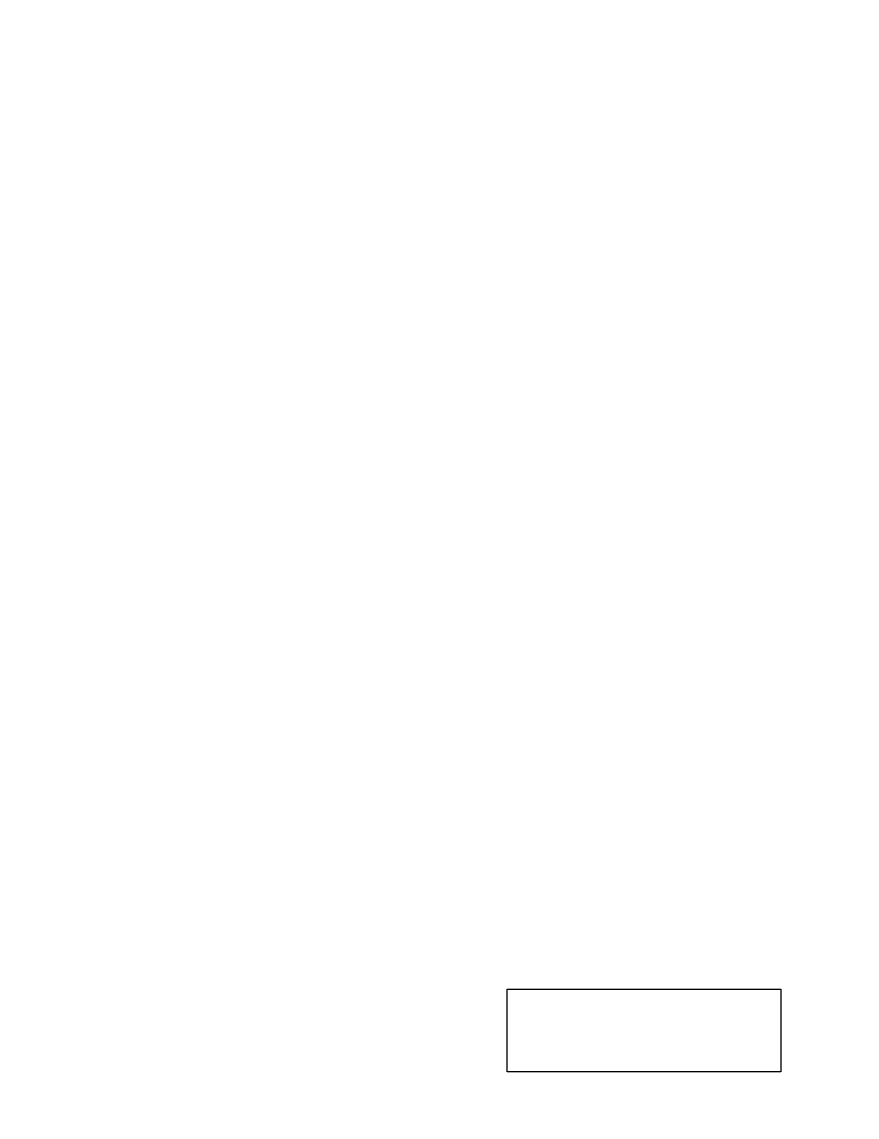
# Model space of a CAD drawing. Header units: millimetres. Extents: x 0 to 420, y 0 to 297.
# Drawn here: x 306.7 to 420, y 0 to 148.5 of the extents above; entities that cross this region are included whole.
import ezdxf

# ---------------------------------------------------------------- set-up
doc = ezdxf.new("R2010")
doc.units = ezdxf.units.MM
doc.layers.add('Системный слой', color=7, linetype='Continuous')
picture_1 = doc.add_image_def('image1.jpg', size_in_pixel=(394, 119))

msp = doc.modelspace()

# ---------------------------------------------------------------- pictures from other files: only their frames are drawn
at = {"layer": 'Системный слой'}
image = msp.add_image(picture_1, insert=(372.55037, 6.15573), size_in_units=(37.10942, 11.20817), dxfattribs=at)
image.dxf.flags = 15

doc.saveas('drawing.dxf')
